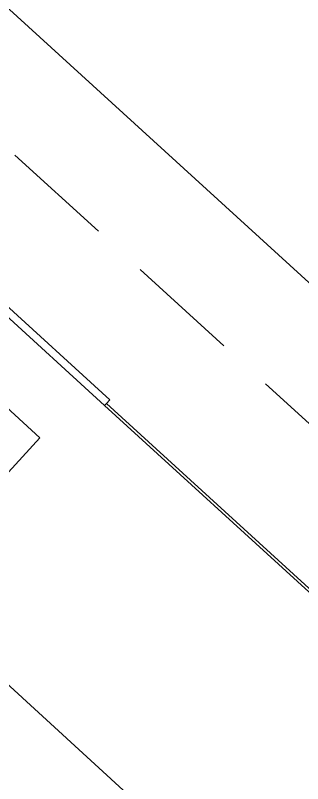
# Model space of a CAD drawing. Header units: metres. Extents: x 750 to 3116, y -341 to 1465.
# Drawn here: x 1591.2 to 1591.835, y 767.599 to 769.298 of the extents above; entities that cross this region are included whole.
import ezdxf

# ---------------------------------------------------------------- set-up
doc = ezdxf.new("R2010")
doc.units = ezdxf.units.M
doc.linetypes.add('DASHED2', pattern=[0.375, 0.25, -0.125])
doc.layers.add('Furniture', color=44, linetype='Continuous', lineweight=5)
doc.layers.add('Hidden line', color=251, linetype='Continuous', lineweight=5)

# ---------------------------------------------------------------- blocks, each defined once
blk = doc.blocks.new('coffee counter')
at = {"layer": 'Furniture'}
for p, q in [((11493473.3697, 4446057.0371), (11493471.7619, 4446057.0371)), ((11493473.3697, 4446057.0371), (11493473.3697, 4446056.5865)), ((11493473.3697, 4446056.5865), (11493474.3952, 4446056.5865)), ((11493472.6269, 4446056.4371), (11493473.3121, 4446056.4371)), ((11493473.3121, 4446056.4371), (11493473.3121, 4446056.431)), ((11493473.3121, 4446056.4371), (11493474.2121, 4446056.4371)), ((11493473.3121, 4446056.431), (11493472.6269, 4446056.431)), ((11493473.3121, 4446056.431), (11493473.3121, 4446056.4205)), ((11493474.2121, 4446056.4205), (11493473.3121, 4446056.4205))]:
    blk.add_line(p, q, dxfattribs=at)

msp = doc.modelspace()

# ---------------------------------------------------------------- linework, layer by layer
at = {"layer": 'Hidden line'}
msp.add_line((1590.2464, 770.1708), (1593.9376, 766.7981), dxfattribs=at)
at = {"layer": 'Hidden line', "linetype": 'DASHED2'}
msp.add_line((1590.0913, 770.001), (1593.7825, 766.6283), dxfattribs=at)

# ---------------------------------------------------------------- block references
at = {"layer": 'Furniture', "rotation": 137.5821482974369}
msp.add_blockref('coffee counter', (11485602.3153, -4469672.2413), dxfattribs=at)

doc.saveas('drawing.dxf')
